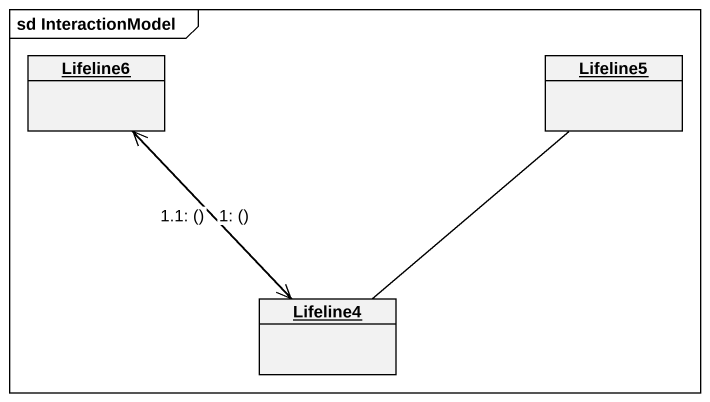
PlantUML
@startuml
mainframe sd InteractionModel
hide circle
hide empty members
object Lifeline6
object Lifeline5
object Lifeline4
Lifeline4 -up- Lifeline5
Lifeline6 --> Lifeline4 : 1: ()
Lifeline4 -up-> Lifeline6 : 1.1: ()
@enduml
